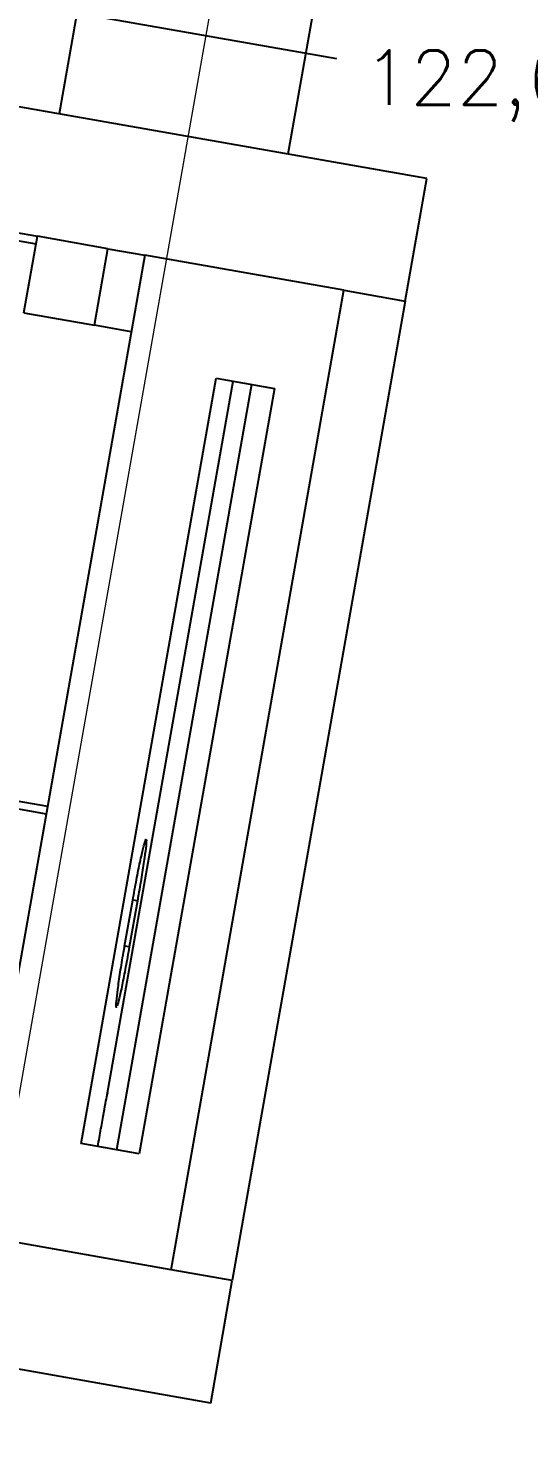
# Model space of a CAD drawing. Header units: millimetres. Extents: x -294 to 2792, y 5 to 1659.
# Drawn here: x 2340 to 2372.2, y 904.5 to 994.7 of the extents above; entities that cross this region are included whole.
import ezdxf

# ---------------------------------------------------------------- set-up
doc = ezdxf.new("R2010")
doc.units = ezdxf.units.MM
doc.layers.get('0').update_dxf_attribs({"lineweight": 18})
doc.styles.get("Standard").update_dxf_attribs({"font": 'txt.shx'})
doc.dimstyles.new('ISO-25', dxfattribs={"dimtxt": 2.5, "dimasz": 2.5, "dimexe": 1.25, "dimexo": 0.625, "dimtad": 1, "dimtxsty": 'Standard', "dimcen": 2.5, "dimdle": 5, "dimadec": 0, "dimazin": 0, "dimtfac": 1, "dimtmove": 0, "dimatfit": 3, "dimfxl": 1, "dimarcsym": 0})

# ---------------------------------------------------------------- blocks, each defined once
blk = doc.blocks.new('*X11')
for points in [[(2253.221, 1111.43), (2254.388, 1111.224), (2254.422, 1114.829)], [(2188.224, 742.813), (2189.391, 742.607), (2188.19, 739.208)]]:
    blk.add_hatch(color=0).paths.add_polyline_path(points, flags=0)
at = {"color": 0, "lineweight": -2}
for p, q in [((2368.147, 1094.776), (2253.437, 1115.003)), ((2253.804, 1111.327), (2221.935, 930.584)), ((2188.807, 742.71), (2220.677, 923.453)), ((2301.915, 719.156), (2187.205, 739.382))]:
    blk.add_line(p, q, dxfattribs=at)
at = {"color": 0, "insert": (2221.306, 927.019), "char_height": 3.5, "width": 23.5, "attachment_point": 5}
blk.add_mtext('381,42', dxfattribs=at)
blk = doc.blocks.new('*X15')
for points in [[(2313.015, 1001.633), (2312.809, 1000.465), (2309.41, 1001.666)], [(2426.824, 981.565), (2426.618, 980.398), (2430.223, 980.364)]]:
    blk.add_hatch(color=0).paths.add_polyline_path(points, flags=0)
at = {"color": 0, "lineweight": -2}
for p, q in [((2312.083, 1016.827), (2309.237, 1000.682)), ((2312.912, 1001.049), (2359.834, 992.775)), ((2432.896, 995.525), (2430.049, 979.379)), ((2426.721, 980.981), (2379.799, 989.255))]:
    blk.add_line(p, q, dxfattribs=at)
at = {"color": 0, "insert": (2369.817, 991.015), "char_height": 3.5, "width": 24, "attachment_point": 5}
blk.add_mtext('122,68', dxfattribs=at)

msp = doc.modelspace()

# ---------------------------------------------------------------- linework, layer by layer
at = {"color": 1}
msp.add_line((2302.9, 718.98), (2362.099, 1054.718), dxfattribs=at)
at = {"color": 7, "linetype": 'Continuous', "lineweight": 25}
for p, q in [((2368.501, 1053.589), (2356.693, 986.622)), ((2348.591, 1026.637), (2341.993, 989.214)), ((2365.628, 985.047), (2326.236, 991.992)), ((2364.239, 977.168), (2365.628, 985.047)), ((2319.737, 984.507), (2340.517, 980.843)), ((2338.634, 981.683), (2340.604, 981.336)), ((2339.735, 976.412), (2340.604, 981.336)), ((2345.134, 980.537), (2340.604, 981.336)), ((2344.266, 975.613), (2345.134, 980.537)), ((2345.134, 980.537), (2347.497, 980.12)), ((2347.497, 980.12), (2336.384, 917.092)), ((2360.3, 977.863), (2347.497, 980.12)), ((2349.186, 914.835), (2360.3, 977.863)), ((2360.3, 977.863), (2364.239, 977.168)), ((2364.239, 977.168), (2353.126, 914.14)), ((2339.735, 976.412), (2344.266, 975.613)), ((2346.629, 975.196), (2344.266, 975.613)), ((2343.41, 922.962), (2352.092, 972.202)), ((2352.092, 972.202), (2355.831, 971.543)), ((2345.101, 926.217), (2353.175, 972.011)), ((2354.353, 971.803), (2345.671, 922.563)), ((2355.831, 971.543), (2347.148, 922.302)), ((2321.365, 947.665), (2341.159, 944.175)), ((2339.276, 945.014), (2341.246, 944.667)), ((2346.205, 935.669), (2346.726, 938.624)), ((2347.027, 938.571), (2346.506, 935.616)), ((2347.027, 938.571), (2346.726, 938.624)), ((2346.506, 935.616), (2346.205, 935.669)), ((2345.101, 926.217), (2345.081, 926.111)), ((2347.148, 922.302), (2343.41, 922.962)), ((2349.186, 914.835), (2336.384, 917.092)), ((2353.126, 914.14), (2349.186, 914.835)), ((2351.736, 906.262), (2353.126, 914.14)), ((2351.736, 906.262), (2334.995, 909.214))]:
    msp.add_line(p, q, dxfattribs=at)
for points, knots in [([(2346.726, 938.624), (2346.806, 939.066), (2346.966, 939.95), (2347.205, 941.123), (2347.406, 942.012), (2347.548, 942.517), (2347.613, 942.579), (2347.593, 942.193), (2347.491, 941.4), (2347.321, 940.293), (2347.153, 939.288), (2347.051, 938.709), (2347.027, 938.571)], [0, 0, 0, 0, 0.859398, 1.718781, 2.578602, 3.439236, 4.300443, 5.161732, 6.022684, 6.883125, 7.743111, 8.01276, 8.01276, 8.01276, 8.01276]), ([(2345.684, 931.751), (2345.676, 931.738), (2345.644, 931.689), (2345.668, 932.062), (2345.755, 932.832), (2345.917, 933.948), (2346.08, 934.952), (2346.181, 935.531), (2346.205, 935.669)], [0, 0, 0, 0, 0.294426, 1.156493, 2.018656, 2.880416, 3.741401, 4.010608, 4.010608, 4.010608, 4.010608]), ([(2346.506, 935.616), (2346.427, 935.173), (2346.268, 934.287), (2346.04, 933.119), (2345.845, 932.203), (2345.765, 931.929), (2345.725, 931.792)], [0, 0, 0, 0, 0.975986, 1.951967, 2.928123, 3.904731, 3.904731, 3.904731, 3.904731]), ([(2344.481, 922.773), (2344.55, 923.16), (2344.687, 923.935), (2344.873, 924.967), (2345.014, 925.746), (2345.09, 926.159), (2345.098, 926.201), (2345.101, 926.217)], [0, 0, 0, 0, 0.751422, 1.502844, 2.254277, 3.005718, 3.500027, 3.500027, 3.500027, 3.500027])]:
    msp.add_open_spline(points, degree=3, knots=knots, dxfattribs=at)

# ---------------------------------------------------------------- dimensions: what is measured, and where the dimension line sits
at = {"color": 1}
for base, p1, p2, angle, picture, middle in [((2254.422, 1114.829), (2302.899, 718.982), (2369.131, 1094.603), 80, '*X11', (2221.306, 927.019)), ((2430.223, 980.364), (2312.257, 1017.812), (2433.07, 996.51), 350, '*X15', (2369.817, 991.015))]:
    dim = msp.add_linear_dim(base=base, p1=p1, p2=p2, angle=angle, dimstyle='ISO-25', override={"dimtxt": 3.5, "dimasz": 3.556, "dimexe": 1, "dimexo": 1, "dimgap": 1.524, "dimtih": 1, "dimtoh": 1, "dimzin": 0, "dimsah": 1, "dimdle": 7.112, "dimadec": 2, "dimtolj": 1, "dimtzin": 0}, dxfattribs=at)
    dim.commit()
    dim.dimension.update_dxf_attribs({"geometry": picture, "text_midpoint": middle})

doc.saveas('drawing.dxf')
